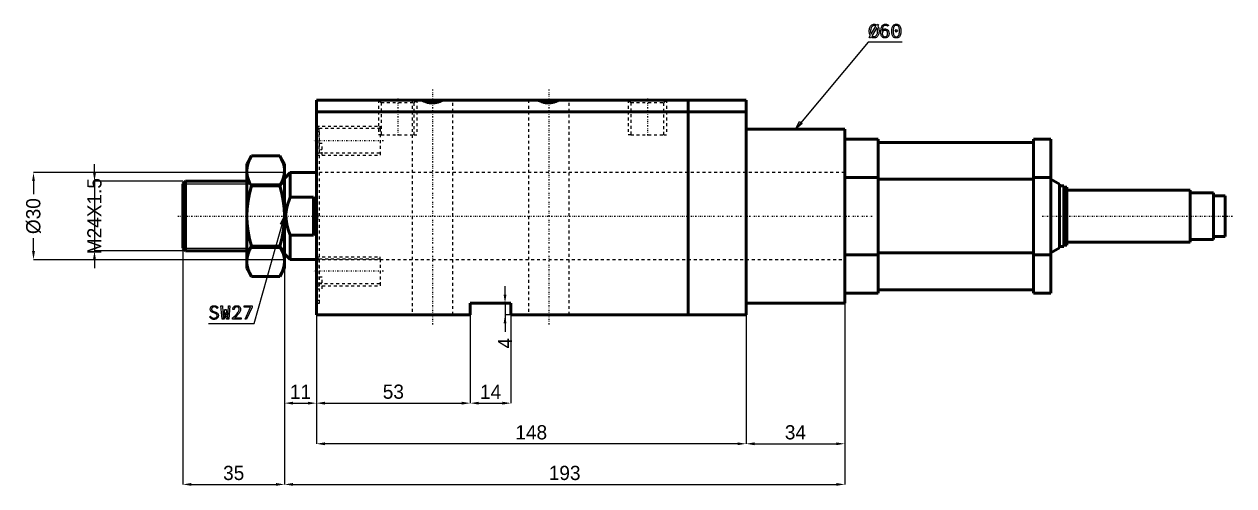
# Model space of a CAD drawing. Header units: millimetres. Extents: x -88 to 598, y -503 to 70.
# Drawn here: x 181.1 to 597.8, y -88.9 to 70.2 of the extents above; entities that cross this region are included whole.
import ezdxf

# ---------------------------------------------------------------- set-up
doc = ezdxf.new("R2010")
doc.units = ezdxf.units.MM
doc.linetypes.add('Center', pattern=[1.5, 0.45, -0.5, 0.05, -0.5])
doc.linetypes.add('Dashed', pattern=[2, 1, -1])
for name, color, linetype, lineweight in [('2d ConnectionPoints', 7, 'Continuous', 50), ('AM_0', 7, 'Continuous', 50), ('AM_5', 3, 'Continuous', 25), ('AM_7', 7, 'Center', 25), ('AM_9', 6, 'Dashed', 25)]:
    doc.layers.add(name, color=color, linetype=linetype, lineweight=lineweight)
doc.dimstyles.new('ISO-25', dxfattribs={"dimtxt": 2.5, "dimasz": 2.5, "dimexe": 1.25, "dimexo": 0.625, "dimtad": 1, "dimtxsty": 'Standard', "dimcen": 2.5, "dimadec": 0, "dimazin": 0, "dimtfac": 1, "dimtmove": 0, "dimatfit": 3, "dimfxl": 0, "dimarcsym": 0})

# ---------------------------------------------------------------- blocks, each defined once
blk = doc.blocks.new('1_JELS_A_70_EX_LA_50_50__L1rod_0_in_JELS_A_70_EX_LA_50_50__L1_2')
at = {"layer": 'AM_0'}
for p, q in [((193.5, 26.56), (182, 26.56)), ((193.5, -26.56), (193.5, 26.56)), ((247, 25.4), (193.5, 25.4)), ((247, -26.56), (247, 26.56)), ((253, 26.56), (247, 26.56)), ((253, -26.56), (253, 26.56)), ((-22.39, 20.78), (-24, 18)), ((-24, 18), (-24, -18)), ((-22.39, 20.78), (-12.61, 20.78)), ((-11, 18), (-12.61, 20.78)), ((-11, 18), (-11, -18)), ((-9, 15), (-11, 13)), ((0, 15), (-9, 15)), ((-9, 15), (-9, 6.54)), ((193.5, 13.28), (182, 13.28)), ((247, 12.7), (193.5, 12.7)), ((253, 13.28), (247, 13.28)), ((256, 10.97), (253, 12.7)), ((-45.08, 12), (-46, 11.08)), ((-46, 11.08), (-46, -11.08)), ((-24, 12), (-45.08, 12)), ((-45.08, 12), (-45.08, -12)), ((-22.39, 10.39), (-12.61, 10.39)), ((256, 10.97), (256, -10.97)), ((257.5, 10.5), (256, 10.5)), ((257.5, 10.5), (257.5, -10.5)), ((258.5, 10), (257.5, 10)), ((258.5, 10), (258.5, -10)), ((301, 9), (258.5, 9)), ((301, 9), (301, -9)), ((-1, 6.54), (-9, 6.54)), ((-1, 6.54), (-1, -6.54)), ((309, 8), (301, 8)), ((309, 8), (309, -8)), ((313, 7), (309, 7)), ((313, 7), (313, -7)), ((-9, -6.54), (-1, -6.54)), ((-9, -6.54), (-9, -15)), ((301, -8), (309, -8)), ((309, -7), (313, -7)), ((-46, -11.08), (-45.08, -12)), ((-45.08, -12), (-24, -12)), ((-22.39, -10.39), (-12.61, -10.39)), ((253, -12.7), (256, -10.97)), ((256, -10.5), (257.5, -10.5)), ((257.5, -10), (258.5, -10)), ((258.5, -9), (301, -9)), ((-11, -13), (-9, -15)), ((-9, -15), (0, -15)), ((193.5, -13.28), (182, -13.28)), ((247, -12.7), (193.5, -12.7)), ((253, -13.28), (247, -13.28)), ((-24, -18), (-22.39, -20.78)), ((-22.39, -20.78), (-12.61, -20.78)), ((-12.61, -20.78), (-11, -18)), ((193.5, -26.56), (182, -26.56)), ((247, -25.4), (193.5, -25.4)), ((253, -26.56), (247, -26.56))]:
    blk.add_line(p, q, dxfattribs=at)
for points in [[(-22.39, 20.78), (-23.05, 19.52), (-23.56, 18.24), (-23.89, 16.92), (-24, 15.59)], [(-11, 15.59), (-11.01, 15.96), (-11.16, 17.17), (-11.49, 18.38), (-11.98, 19.59), (-12.61, 20.78)], [(-24, 15.59), (-23.99, 15.22), (-23.84, 14.01), (-23.51, 12.8), (-23.02, 11.59), (-22.39, 10.39)], [(-12.61, 10.39), (-11.95, 11.66), (-11.44, 12.94), (-11.11, 14.26), (-11, 15.59)], [(-22.39, 10.39), (-23.05, 7.86), (-23.56, 5.3), (-23.89, 2.66), (-24, 0)], [(-11, 0), (-11, 0.12), (-11.12, 2.7), (-11.43, 5.26), (-11.94, 7.84), (-12.61, 10.39)], [(-9, 6.54), (-9.44, 5.45), (-9.85, 4.25), (-10.17, 3.02), (-10.39, 1.74), (-10.49, 0.45), (-10.47, -0.82), (-10.34, -2.08), (-10.09, -3.36), (-9.73, -4.63), (-9, -6.54)], [(0, 3.84), (-0.39, 5.09), (-0.89, 6.3), (-1, 6.54)], [(-24, 0), (-24, -0.12), (-23.88, -2.7), (-23.57, -5.26), (-23.06, -7.84), (-22.39, -10.39)], [(-12.61, -10.39), (-11.95, -7.86), (-11.44, -5.3), (-11.11, -2.66), (-11, 0)], [(-1, -6.54), (-0.48, -5.34), (-0.07, -4.09), (0, -3.84)], [(-22.39, -10.39), (-23.05, -11.66), (-23.56, -12.94), (-23.89, -14.26), (-24, -15.59)], [(-11, -15.59), (-11.01, -15.22), (-11.16, -14.01), (-11.49, -12.8), (-11.98, -11.59), (-12.61, -10.39)], [(-24, -15.59), (-23.99, -15.96), (-23.84, -17.17), (-23.51, -18.38), (-23.02, -19.59), (-22.39, -20.78)], [(-12.61, -20.78), (-11.95, -19.52), (-11.44, -18.24), (-11.11, -16.92), (-11, -15.59)]]:
    blk.add_lwpolyline(points, dxfattribs=at)
at = {"layer": 'AM_5'}
for p, q in [((-46, 11.08), (-11, 11.08)), ((-11, 12), (-11, 11.08)), ((-46, -11.08), (-11, -11.08)), ((-11, -12), (-11, -11.08))]:
    blk.add_line(p, q, dxfattribs=at)
at = {"layer": 'AM_7'}
for p, q in [((-47.75, 0), (191.65, 0)), ((250, 0), (316, 0))]:
    blk.add_line(p, q, dxfattribs=at)
at = {"layer": 'AM_9'}
for p, q in [((182, 15), (0, 15)), ((0, -15), (182, -15))]:
    blk.add_line(p, q, dxfattribs=at)
blk.add_lwpolyline([(0, -3.84), (0.28, -2.56), (0.45, -1.26), (0.5, 0.04), (0.44, 1.35), (0.26, 2.65), (0, 3.84)], dxfattribs=at)
blk = doc.blocks.new('2_JELS_A_70_EX_LA_50_50__L1body_0_in_JELS_A_70_EX_LA_50_50__L1_2')
at = {"layer": 'AM_0'}
for p, q in [((0, -34), (0, 40)), ((128, 40), (0, 40)), ((128, -34), (128, 40)), ((128.05, -34), (128.05, 40)), ((148, 40), (128.05, 40)), ((148, -34), (148, 40)), ((148, 36), (0, 36)), ((182, 30), (148, 30)), ((182, 30), (182, -30)), ((67, -30), (53, -30)), ((53, -30), (53, -34)), ((67, -34), (67, -30)), ((128.05, -30), (128, -30)), ((148, -30), (182, -30)), ((53, -34), (0, -34)), ((128, -34), (67, -34)), ((148, -34), (128.05, -34))]:
    blk.add_line(p, q, dxfattribs=at)
for points in [[(43.61, 40), (43.07, 39.71), (42.51, 39.47), (41.93, 39.27), (41.34, 39.13), (40.73, 39.04), (40.12, 39), (39.51, 39.02), (38.91, 39.09), (38.31, 39.21), (37.72, 39.38), (37.15, 39.61), (36.61, 39.88), (36.39, 40)], [(83.61, 40), (83.07, 39.71), (82.51, 39.47), (81.93, 39.27), (81.34, 39.13), (80.73, 39.04), (80.12, 39), (79.51, 39.02), (78.91, 39.09), (78.31, 39.21), (77.72, 39.38), (77.15, 39.61), (76.61, 39.88), (76.39, 40)]]:
    blk.add_lwpolyline(points, dxfattribs=at)
at = {"layer": 'AM_5', "linetype": 'Dashed'}
for p, q in [((21.42, 40), (21.42, 28)), ((34.58, 40), (34.58, 28)), ((107.42, 40), (107.42, 28)), ((120.58, 40), (120.58, 28)), ((0, 31), (22, 31)), ((22, 30.19), (22, 31)), ((22.28, 28), (21.42, 28)), ((33.72, 28), (34.58, 28)), ((108.28, 28), (107.42, 28)), ((119.72, 28), (120.58, 28)), ((0, 21), (22, 21)), ((22, 21.81), (22, 21)), ((0, -14), (22, -14)), ((22, -14.81), (22, -14)), ((0, -24), (22, -24)), ((22, -23.19), (22, -24))]:
    blk.add_line(p, q, dxfattribs=at)
at = {"layer": 'AM_7'}
for p, q in [((40, 43.7), (40, -37.7)), ((80, 43.7), (80, -37.7)), ((28, 40.6), (28, 27.4)), ((114, 40.6), (114, 27.4)), ((23.1, 26), (-1.1, 26)), ((-0.1, 23), (2.1, 23)), ((23.1, -19), (-1.1, -19)), ((-0.1, -23), (2.1, -23))]:
    blk.add_line(p, q, dxfattribs=at)
at = {"layer": 'AM_9'}
for p, q in [((21.42, 40), (22.28, 39.14)), ((22.28, 39.14), (22.28, 28)), ((22.28, 39.14), (33.72, 39.14)), ((33, 40), (33, -34)), ((33.72, 39.14), (34.58, 40)), ((33.72, 28), (33.72, 39.14)), ((47, -34), (47, 40)), ((73, 40), (73, -34)), ((87, -34), (87, 40)), ((107.42, 40), (108.28, 39.14)), ((108.28, 39.14), (108.28, 28)), ((108.28, 39.14), (119.72, 39.14)), ((119.72, 39.14), (120.58, 40)), ((119.72, 28), (119.72, 39.14)), ((0.81, 30.19), (0, 31)), ((1, 30), (0, 30)), ((22, 30.19), (0.81, 30.19)), ((0.81, 30.19), (0.81, 21.81)), ((1, -30), (1, 30)), ((22, 30.19), (22, 21.81)), ((1, 29), (0, 29)), ((2, 25), (0, 25)), ((2, 21), (2, 25)), ((22.28, 28), (33.72, 28)), ((108.28, 28), (119.72, 28)), ((0, 21), (0.81, 21.81)), ((0, 21), (2, 21)), ((0.81, 21.81), (22, 21.81)), ((182, 15), (0, 15)), ((0.81, -14.81), (0, -14)), ((0, -15), (182, -15)), ((22, -14.81), (0.81, -14.81)), ((0.81, -14.81), (0.81, -23.19)), ((22, -14.81), (22, -23.19)), ((2, -21), (0, -21)), ((0, -24), (0.81, -23.19)), ((0.81, -23.19), (22, -23.19)), ((2, -25), (2, -21)), ((0, -25), (2, -25)), ((0, -29), (1, -29)), ((0, -30), (1, -30))]:
    blk.add_line(p, q, dxfattribs=at)
blk = doc.blocks.new('*D37')
at = {"layer": 'AM_5', "color": 0, "lineweight": -2}
for p, q in [((334.79, -29.98), (334.79, -60.43)), ((348.79, -29.98), (348.79, -60.43)), ((337.73, -60.43), (345.85, -60.43))]:
    blk.add_line(p, q, dxfattribs=at)
at = {"layer": 'AM_5', "color": 0}
for points in [[(337.73, -59.94), (337.73, -60.92), (334.79, -60.43)], [(345.85, -60.92), (345.85, -59.94), (348.79, -60.43)]]:
    blk.add_solid(points, dxfattribs=at)
at = {"layer": 'Defpoints', "color": 0}
for p in [(334.79, -29.98), (348.79, -29.98), (348.79, -60.43)]:
    blk.add_point(p, dxfattribs=at)
at = {"layer": 'AM_5', "color": 0, "insert": (341.79, -56.51), "char_height": 4.9, "attachment_point": 5}
blk.add_mtext('14', dxfattribs=at)
blk = doc.blocks.new('*D38')
at = {"layer": 'AM_5', "color": 0, "lineweight": -2}
for p, q in [((281.79, 4.02), (281.79, -74.43)), ((429.79, 4.02), (429.79, -74.43)), ((426.85, -74.43), (284.73, -74.43))]:
    blk.add_line(p, q, dxfattribs=at)
at = {"layer": 'AM_5', "color": 0}
for points in [[(284.73, -73.94), (284.73, -74.92), (281.79, -74.43)], [(426.85, -74.92), (426.85, -73.94), (429.79, -74.43)]]:
    blk.add_solid(points, dxfattribs=at)
at = {"layer": 'Defpoints', "color": 0}
for p in [(281.79, 4.02), (429.79, 4.02), (281.79, -74.43)]:
    blk.add_point(p, dxfattribs=at)
at = {"layer": 'AM_5', "color": 0, "insert": (355.79, -70.51), "char_height": 4.9, "attachment_point": 5}
blk.add_mtext('148', dxfattribs=at)
blk = doc.blocks.new('*D39')
at = {"layer": 'AM_5', "color": 0, "lineweight": -2}
for p, q in [((429.79, 4.02), (429.79, -74.43)), ((463.79, 4.02), (463.79, -74.43)), ((432.73, -74.43), (460.85, -74.43))]:
    blk.add_line(p, q, dxfattribs=at)
at = {"layer": 'AM_5', "color": 0}
for points in [[(432.73, -73.94), (432.73, -74.92), (429.79, -74.43)], [(460.85, -74.92), (460.85, -73.94), (463.79, -74.43)]]:
    blk.add_solid(points, dxfattribs=at)
at = {"layer": 'Defpoints', "color": 0}
for p in [(429.79, 4.02), (463.79, 4.02), (463.79, -74.43)]:
    blk.add_point(p, dxfattribs=at)
at = {"layer": 'AM_5', "color": 0, "insert": (446.79, -70.51), "char_height": 4.9, "attachment_point": 5}
blk.add_mtext('34', dxfattribs=at)
blk = doc.blocks.new('*D40')
at = {"layer": 'AM_5', "color": 0, "lineweight": -2}
for p, q in [((346.76, -23.04), (346.76, -20.1)), ((348.79, -25.98), (346.76, -25.98)), ((346.76, -25.98), (346.76, -29.98)), ((348.79, -29.98), (346.76, -29.98)), ((346.76, -29.98), (346.76, -35.86))]:
    blk.add_line(p, q, dxfattribs=at)
at = {"layer": 'AM_5', "color": 0}
for points in [[(346.27, -23.04), (347.25, -23.04), (346.76, -25.98)], [(347.25, -32.92), (346.27, -32.92), (346.76, -29.98)]]:
    blk.add_solid(points, dxfattribs=at)
at = {"layer": 'Defpoints', "color": 0}
for p in [(348.79, -25.98), (346.76, -29.98), (348.79, -29.98)]:
    blk.add_point(p, dxfattribs=at)
at = {"layer": 'AM_5', "color": 0, "insert": (346.76, -39.78), "char_height": 4.9, "attachment_point": 5, "rotation": 90}
blk.add_mtext('4', dxfattribs=at)
blk = doc.blocks.new('*D41')
at = {"layer": 'AM_5', "color": 0, "lineweight": -2}
for p, q in [((281.79, 4.02), (281.79, -60.43)), ((334.79, -29.98), (334.79, -60.43)), ((284.73, -60.43), (331.85, -60.43))]:
    blk.add_line(p, q, dxfattribs=at)
at = {"layer": 'AM_5', "color": 0}
for points in [[(284.73, -59.94), (284.73, -60.92), (281.79, -60.43)], [(331.85, -60.92), (331.85, -59.94), (334.79, -60.43)]]:
    blk.add_solid(points, dxfattribs=at)
at = {"layer": 'Defpoints', "color": 0}
for p in [(281.79, 4.02), (334.79, -29.98), (334.79, -60.43)]:
    blk.add_point(p, dxfattribs=at)
at = {"layer": 'AM_5', "color": 0, "insert": (308.29, -56.51), "char_height": 4.9, "attachment_point": 5}
blk.add_mtext('53', dxfattribs=at)
blk = doc.blocks.new('*D42')
at = {"layer": 'AM_5', "color": 0, "lineweight": -2}
for p, q in [((270.79, 4.02), (270.79, -60.43)), ((281.79, -29.98), (281.79, -60.43)), ((273.73, -60.43), (278.85, -60.43))]:
    blk.add_line(p, q, dxfattribs=at)
at = {"layer": 'AM_5', "color": 0}
for points in [[(273.73, -59.94), (273.73, -60.92), (270.79, -60.43)], [(278.85, -60.92), (278.85, -59.94), (281.79, -60.43)]]:
    blk.add_solid(points, dxfattribs=at)
at = {"layer": 'Defpoints', "color": 0}
for p in [(270.79, 4.02), (281.79, -29.98), (281.79, -60.43)]:
    blk.add_point(p, dxfattribs=at)
at = {"layer": 'AM_5', "color": 0, "insert": (276.29, -56.51), "char_height": 4.9, "attachment_point": 5}
blk.add_mtext('11', dxfattribs=at)
blk = doc.blocks.new('*D43')
at = {"layer": 'AM_5', "color": 0, "lineweight": -2}
for p, q in [((270.79, 4.02), (270.79, -88.43)), ((235.79, -7.98), (235.79, -88.43)), ((238.73, -88.43), (267.85, -88.43))]:
    blk.add_line(p, q, dxfattribs=at)
at = {"layer": 'AM_5', "color": 0}
for points in [[(238.73, -87.94), (238.73, -88.92), (235.79, -88.43)], [(267.85, -88.92), (267.85, -87.94), (270.79, -88.43)]]:
    blk.add_solid(points, dxfattribs=at)
at = {"layer": 'Defpoints', "color": 0}
for p in [(270.79, 4.02), (235.79, -7.98), (270.79, -88.43)]:
    blk.add_point(p, dxfattribs=at)
at = {"layer": 'AM_5', "color": 0, "insert": (253.29, -84.51), "char_height": 4.9, "attachment_point": 5}
blk.add_mtext('35', dxfattribs=at)
blk = doc.blocks.new('*D44')
at = {"layer": 'AM_5', "color": 0, "lineweight": -2}
for p, q in [((270.79, 4.02), (270.79, -88.43)), ((463.79, 4.02), (463.79, -88.43)), ((273.73, -88.43), (460.85, -88.43))]:
    blk.add_line(p, q, dxfattribs=at)
at = {"layer": 'AM_5', "color": 0}
for points in [[(273.73, -87.94), (273.73, -88.92), (270.79, -88.43)], [(460.85, -88.92), (460.85, -87.94), (463.79, -88.43)]]:
    blk.add_solid(points, dxfattribs=at)
at = {"layer": 'Defpoints', "color": 0}
for p in [(270.79, 4.02), (463.79, 4.02), (463.79, -88.43)]:
    blk.add_point(p, dxfattribs=at)
at = {"layer": 'AM_5', "color": 0, "insert": (367.29, -84.51), "char_height": 4.9, "attachment_point": 5}
blk.add_mtext('193', dxfattribs=at)
blk = doc.blocks.new('*D45')
at = {"layer": 'AM_5', "color": 0, "lineweight": -2}
for p, q in [((205.34, 18.96), (205.34, 21.9)), ((235.79, 16.02), (205.34, 16.02)), ((205.34, 16.02), (205.34, -7.98)), ((235.79, -7.98), (205.34, -7.98)), ((205.34, -10.92), (205.34, -13.86))]:
    blk.add_line(p, q, dxfattribs=at)
at = {"layer": 'AM_5', "color": 0}
for points in [[(204.85, 18.96), (205.83, 18.96), (205.34, 16.02)], [(205.83, -10.92), (204.85, -10.92), (205.34, -7.98)]]:
    blk.add_solid(points, dxfattribs=at)
at = {"layer": 'Defpoints', "color": 0}
for p in [(235.79, 16.02), (205.34, -7.98), (235.79, -7.98)]:
    blk.add_point(p, dxfattribs=at)
at = {"layer": 'AM_5', "color": 0, "insert": (205.34, 4.02), "char_height": 4.9, "attachment_point": 5, "rotation": 90}
blk.add_mtext('M24X1.5', dxfattribs=at)
blk = doc.blocks.new('*D46')
at = {"layer": 'AM_5', "color": 0, "lineweight": -2}
for p, q in [((270.79, 19.02), (184.34, 19.02)), ((184.34, 16.08), (184.34, 11.62)), ((184.34, -8.04), (184.34, -3.57)), ((270.79, -10.98), (184.34, -10.98))]:
    blk.add_line(p, q, dxfattribs=at)
at = {"layer": 'AM_5', "color": 0}
for points in [[(184.83, 16.08), (183.85, 16.08), (184.34, 19.02)], [(183.85, -8.04), (184.83, -8.04), (184.34, -10.98)]]:
    blk.add_solid(points, dxfattribs=at)
at = {"layer": 'Defpoints', "color": 0}
for p in [(270.79, 19.02), (184.34, -10.98), (270.79, -10.98)]:
    blk.add_point(p, dxfattribs=at)
at = {"layer": 'AM_5', "color": 0, "insert": (184.34, 4.02), "char_height": 4.9, "attachment_point": 5, "rotation": 90}
blk.add_mtext('Ø30', dxfattribs=at)

msp = doc.modelspace()

# ---------------------------------------------------------------- linework, layer by layer
at = {"layer": '2d ConnectionPoints'}
msp.add_point((281.795, 4.023), dxfattribs=at)
at = {"layer": 'AM_5'}
for p, q in [((471.795, 64.023), (446.795, 34.023)), ((483.555, 64.023), (471.795, 64.023)), ((260.295, -32.977), (270.795, 4.023)), ((244.615, -32.977), (260.295, -32.977))]:
    msp.add_line(p, q, dxfattribs=at)
for points in [[(472.553, 66.251), (472.553, 66.251), (472.486, 66.383), (472.4, 66.595), (472.4, 66.595), (472.329, 66.822), (472.29, 66.982), (472.29, 66.982), (472.259, 67.148), (472.224, 67.403), (472.224, 67.403), (472.206, 67.667), (472.202, 67.847), (472.202, 67.847), (472.211, 68.119), (472.253, 68.501), (472.253, 68.501), (472.331, 68.853), (472.403, 69.07), (472.403, 69.07), (472.491, 69.271), (472.649, 69.537), (472.649, 69.537), (472.839, 69.76), (472.984, 69.885), (472.984, 69.885), (473.143, 69.99), (473.402, 70.103), (473.402, 70.103), (473.688, 70.164), (473.894, 70.175), (473.894, 70.175), (474.103, 70.163), (474.396, 70.099), (474.396, 70.099), (474.663, 69.98), (474.827, 69.869), (475.002, 70.178), (475.423, 69.936), (475.171, 69.497), (475.171, 69.497), (475.25, 69.37), (475.353, 69.162), (475.353, 69.162), (475.438, 68.933), (475.485, 68.769), (475.485, 68.769), (475.523, 68.597), (475.565, 68.326), (475.565, 68.326), (475.587, 68.04), (475.591, 67.841), (475.591, 67.841), (475.584, 67.578), (475.545, 67.202), (475.545, 67.202), (475.472, 66.848), (475.405, 66.624), (475.405, 66.624), (475.323, 66.414), (475.17, 66.131), (475.17, 66.131), (474.983, 65.889), (474.838, 65.75), (474.838, 65.75), (474.679, 65.632), (474.413, 65.505), (474.413, 65.505), (474.116, 65.436), (473.9, 65.423), (473.9, 65.423), (473.661, 65.44), (473.332, 65.527), (473.332, 65.527), (473.038, 65.688), (472.862, 65.837), (472.61, 65.404), (472.202, 65.633), (472.553, 66.251)], [(472.68, 67.799), (472.68, 67.799), (472.688, 67.565), (472.728, 67.231), (472.728, 67.231), (472.803, 66.921), (472.871, 66.726), (474.477, 69.5), (474.477, 69.5), (474.369, 69.578), (474.201, 69.662), (474.201, 69.662), (474.025, 69.708), (473.903, 69.717), (473.903, 69.717), (473.774, 69.707), (473.587, 69.656), (473.587, 69.656), (473.409, 69.562), (473.295, 69.475), (473.295, 69.475), (473.187, 69.37), (473.043, 69.183), (473.043, 69.183), (472.919, 68.962), (472.847, 68.795), (472.847, 68.795), (472.787, 68.615), (472.722, 68.327), (472.722, 68.327), (472.687, 68.017), (472.68, 67.799)], [(473.878, 65.882), (473.878, 65.882), (474.017, 65.892), (474.216, 65.947), (474.216, 65.947), (474.401, 66.048), (474.516, 66.141), (474.516, 66.141), (474.624, 66.253), (474.767, 66.447), (474.767, 66.447), (474.888, 66.674), (474.956, 66.844), (474.956, 66.844), (475.013, 67.024), (475.074, 67.308), (475.074, 67.308), (475.107, 67.607), (475.114, 67.815), (475.114, 67.815), (475.111, 67.961), (475.094, 68.173), (475.094, 68.173), (475.065, 68.376), (475.037, 68.506), (475.037, 68.506), (475.004, 68.632), (474.945, 68.81), (474.945, 68.81), (474.874, 68.974), (474.821, 69.076), (473.168, 66.226), (473.168, 66.226), (473.293, 66.102), (473.496, 65.968), (473.496, 65.968), (473.719, 65.896), (473.878, 65.882)], [(477.642, 65.455), (477.642, 65.455), (477.426, 65.465), (477.139, 65.518), (477.139, 65.518), (476.896, 65.615), (476.758, 65.705), (476.758, 65.705), (476.638, 65.812), (476.487, 66), (476.487, 66), (476.371, 66.221), (476.314, 66.387), (476.314, 66.387), (476.269, 66.566), (476.22, 66.863), (476.22, 66.863), (476.194, 67.192), (476.189, 67.43), (476.189, 67.43), (476.205, 67.917), (476.285, 68.567), (476.285, 68.567), (476.435, 69.118), (476.573, 69.43), (476.573, 69.43), (476.744, 69.691), (477.067, 69.975), (477.067, 69.975), (477.47, 70.127), (477.782, 70.156), (477.782, 70.156), (477.932, 70.152), (478.138, 70.128), (478.138, 70.128), (478.32, 70.085), (478.428, 70.045), (478.428, 70.045), (478.529, 69.997), (478.67, 69.915), (478.67, 69.915), (478.798, 69.819), (478.878, 69.748), (478.527, 69.462), (478.527, 69.462), (478.482, 69.514), (478.401, 69.585), (478.401, 69.585), (478.305, 69.645), (478.233, 69.68), (478.233, 69.68), (478.154, 69.709), (478.025, 69.741), (478.025, 69.741), (477.883, 69.758), (477.782, 69.761), (477.782, 69.761), (477.621, 69.749), (477.407, 69.683), (477.407, 69.683), (477.226, 69.561), (477.124, 69.449), (477.124, 69.449), (477.035, 69.32), (476.924, 69.111), (476.924, 69.111), (476.839, 68.883), (476.798, 68.721), (476.798, 68.721), (476.764, 68.552), (476.722, 68.285), (476.722, 68.285), (476.69, 68.002), (476.673, 67.806), (476.673, 67.806), (476.745, 67.943), (476.865, 68.122), (476.865, 68.122), (477.002, 68.27), (477.102, 68.352), (477.102, 68.352), (477.209, 68.419), (477.383, 68.492), (477.383, 68.492), (477.571, 68.531), (477.705, 68.538), (477.705, 68.538), (477.863, 68.529), (478.086, 68.483), (478.086, 68.483), (478.291, 68.396), (478.419, 68.317), (478.419, 68.317), (478.537, 68.222), (478.692, 68.059), (478.692, 68.059), (478.822, 67.87), (478.895, 67.729), (478.895, 67.729), (478.955, 67.581), (479.02, 67.35), (479.02, 67.35), (479.056, 67.11), (479.062, 66.946), (479.062, 66.946), (479.055, 66.774), (479.016, 66.531), (479.016, 66.531), (478.945, 66.307), (478.879, 66.167), (478.879, 66.167), (478.8, 66.037), (478.661, 65.866), (478.661, 65.866), (478.495, 65.722), (478.371, 65.641), (478.371, 65.641), (478.238, 65.574), (478.026, 65.502), (478.026, 65.502), (477.8, 65.462), (477.642, 65.455)], [(477.648, 65.856), (477.648, 65.856), (477.763, 65.862), (477.922, 65.891), (477.922, 65.891), (478.064, 65.946), (478.15, 65.996), (478.15, 65.996), (478.228, 66.057), (478.33, 66.164), (478.33, 66.164), (478.414, 66.291), (478.46, 66.387), (478.46, 66.387), (478.498, 66.49), (478.539, 66.656), (478.539, 66.656), (478.561, 66.837), (478.565, 66.965), (478.565, 66.965), (478.561, 67.085), (478.541, 67.255), (478.541, 67.255), (478.502, 67.415), (478.467, 67.516), (478.467, 67.516), (478.423, 67.61), (478.343, 67.736), (478.343, 67.736), (478.245, 67.843), (478.17, 67.904), (478.17, 67.904), (478.088, 67.956), (477.951, 68.012), (477.951, 68.012), (477.797, 68.042), (477.686, 68.048), (477.686, 68.048), (477.571, 68.042), (477.41, 68.009), (477.41, 68.009), (477.262, 67.95), (477.172, 67.895), (477.172, 67.895), (477.089, 67.829), (476.979, 67.714), (476.979, 67.714), (476.887, 67.58), (476.836, 67.479), (476.836, 67.479), (476.794, 67.371), (476.748, 67.2), (476.748, 67.2), (476.723, 67.017), (476.718, 66.888), (476.718, 66.888), (476.722, 66.771), (476.745, 66.605), (476.745, 66.605), (476.787, 66.451), (476.826, 66.355), (476.826, 66.355), (476.874, 66.265), (476.96, 66.146), (476.96, 66.146), (477.064, 66.045), (477.143, 65.989), (477.143, 65.989), (477.23, 65.941), (477.374, 65.889), (477.374, 65.889), (477.533, 65.862), (477.648, 65.856)], [(481.543, 65.43), (481.543, 65.43), (481.302, 65.441), (480.986, 65.503), (480.986, 65.503), (480.723, 65.617), (480.578, 65.723), (480.578, 65.723), (480.453, 65.849), (480.298, 66.07), (480.298, 66.07), (480.182, 66.331), (480.127, 66.527), (480.127, 66.527), (480.085, 66.742), (480.04, 67.105), (480.04, 67.105), (480.015, 67.517), (480.011, 67.818), (480.011, 67.818), (480.015, 68.113), (480.04, 68.516), (480.04, 68.516), (480.086, 68.873), (480.128, 69.086), (480.128, 69.086), (480.184, 69.28), (480.301, 69.539), (480.301, 69.539), (480.457, 69.759), (480.582, 69.884), (480.582, 69.884), (480.728, 69.989), (480.99, 70.102), (480.99, 70.102), (481.304, 70.164), (481.543, 70.175), (481.543, 70.175), (481.782, 70.164), (482.097, 70.102), (482.097, 70.102), (482.36, 69.989), (482.506, 69.884), (482.506, 69.884), (482.632, 69.759), (482.788, 69.539), (482.788, 69.539), (482.905, 69.281), (482.962, 69.088), (482.962, 69.088), (483.005, 68.875), (483.051, 68.518), (483.051, 68.518), (483.076, 68.114), (483.081, 67.818), (483.081, 67.818), (483.076, 67.521), (483.05, 67.114), (483.05, 67.114), (483.001, 66.751), (482.957, 66.535), (482.957, 66.535), (482.899, 66.337), (482.779, 66.074), (482.779, 66.074), (482.621, 65.851), (482.495, 65.724), (482.495, 65.724), (482.349, 65.618), (482.088, 65.503), (482.088, 65.503), (481.777, 65.441), (481.543, 65.43)], [(481.543, 65.85), (481.543, 65.85), (481.71, 65.86), (481.932, 65.914), (481.932, 65.914), (482.116, 66.013), (482.219, 66.105), (482.219, 66.105), (482.308, 66.213), (482.418, 66.402), (482.418, 66.402), (482.499, 66.621), (482.538, 66.783), (482.538, 66.783), (482.567, 66.96), (482.599, 67.254), (482.599, 67.254), (482.616, 67.581), (482.619, 67.818), (482.619, 67.818), (482.616, 68.069), (482.601, 68.409), (482.601, 68.409), (482.573, 68.703), (482.547, 68.874), (482.547, 68.874), (482.512, 69.029), (482.435, 69.235), (482.435, 69.235), (482.329, 69.412), (482.242, 69.513), (482.242, 69.513), (482.139, 69.598), (481.95, 69.69), (481.95, 69.69), (481.719, 69.739), (481.543, 69.748), (481.543, 69.748), (481.367, 69.739), (481.138, 69.69), (481.138, 69.69), (480.95, 69.598), (480.848, 69.513), (480.848, 69.513), (480.762, 69.412), (480.656, 69.235), (480.656, 69.235), (480.579, 69.029), (480.544, 68.874), (480.544, 68.874), (480.518, 68.703), (480.49, 68.409), (480.49, 68.409), (480.475, 68.069), (480.472, 67.818), (480.472, 67.818), (480.476, 67.579), (480.492, 67.25), (480.492, 67.25), (480.522, 66.956), (480.55, 66.78), (480.55, 66.78), (480.588, 66.618), (480.668, 66.401), (480.668, 66.401), (480.776, 66.213), (480.864, 66.105), (480.864, 66.105), (480.967, 66.013), (481.152, 65.914), (481.152, 65.914), (481.374, 65.86), (481.543, 65.85)], [(481.116, 67.818), (481.543, 68.296), (481.969, 67.818), (481.543, 67.385), (481.116, 67.818)], [(446.795, 34.023), (448.225, 36.658), (449.129, 35.905), (446.795, 34.023)], [(270.795, 4.023), (270.558, 1.034), (269.427, 1.355), (270.795, 4.023)], [(245.29, -30.484), (245.29, -30.484), (245.409, -30.608), (245.586, -30.77), (245.586, -30.77), (245.764, -30.903), (245.882, -30.976), (245.882, -30.976), (246.002, -31.037), (246.187, -31.102), (246.187, -31.102), (246.377, -31.137), (246.507, -31.144), (246.507, -31.144), (246.612, -31.14), (246.767, -31.118), (246.767, -31.118), (246.92, -31.077), (247.021, -31.04), (247.021, -31.04), (247.117, -30.995), (247.248, -30.914), (247.248, -30.914), (247.363, -30.816), (247.43, -30.742), (247.43, -30.742), (247.488, -30.662), (247.55, -30.531), (247.55, -30.531), (247.583, -30.389), (247.59, -30.287), (247.59, -30.287), (247.584, -30.188), (247.552, -30.052), (247.552, -30.052), (247.493, -29.93), (247.438, -29.857), (247.438, -29.857), (247.375, -29.79), (247.271, -29.698), (247.271, -29.698), (247.154, -29.619), (247.07, -29.573), (247.07, -29.573), (246.978, -29.529), (246.82, -29.46), (246.82, -29.46), (246.636, -29.386), (246.5, -29.335), (246.246, -29.239), (246.246, -29.239), (246.132, -29.191), (245.972, -29.118), (245.972, -29.118), (245.828, -29.042), (245.739, -28.991), (245.739, -28.991), (245.656, -28.934), (245.54, -28.833), (245.54, -28.833), (245.435, -28.713), (245.371, -28.623), (245.371, -28.623), (245.316, -28.523), (245.255, -28.356), (245.255, -28.356), (245.223, -28.167), (245.217, -28.029), (245.217, -28.029), (245.223, -27.894), (245.255, -27.703), (245.255, -27.703), (245.316, -27.525), (245.371, -27.414), (245.371, -27.414), (245.439, -27.31), (245.563, -27.172), (245.563, -27.172), (245.713, -27.055), (245.828, -26.989), (245.828, -26.989), (245.954, -26.933), (246.161, -26.873), (246.161, -26.873), (246.39, -26.841), (246.554, -26.834), (246.554, -26.834), (246.676, -26.837), (246.848, -26.854), (246.848, -26.854), (247.007, -26.884), (247.105, -26.912), (247.105, -26.912), (247.199, -26.946), (247.332, -27.005), (247.332, -27.005), (247.455, -27.074), (247.532, -27.126), (247.532, -27.126), (247.609, -27.183), (247.728, -27.282), (247.728, -27.282), (247.853, -27.396), (247.94, -27.481), (247.618, -27.764), (247.618, -27.764), (247.526, -27.668), (247.378, -27.542), (247.378, -27.542), (247.218, -27.439), (247.104, -27.384), (247.104, -27.384), (246.988, -27.338), (246.814, -27.289), (246.814, -27.289), (246.643, -27.263), (246.529, -27.258), (246.529, -27.258), (246.433, -27.262), (246.298, -27.282), (246.298, -27.282), (246.173, -27.32), (246.096, -27.355), (246.096, -27.355), (246.024, -27.397), (245.929, -27.472), (245.929, -27.472), (245.849, -27.56), (245.804, -27.627), (245.804, -27.627), (245.767, -27.7), (245.727, -27.815), (245.727, -27.815), (245.705, -27.94), (245.701, -28.029), (245.701, -28.029), (245.707, -28.132), (245.737, -28.273), (245.737, -28.273), (245.793, -28.398), (245.844, -28.471), (245.844, -28.471), (245.904, -28.539), (246.005, -28.629), (246.005, -28.629), (246.118, -28.706), (246.201, -28.75), (246.201, -28.75), (246.292, -28.793), (246.452, -28.86), (246.452, -28.86), (246.638, -28.933), (246.777, -28.984), (246.777, -28.984), (246.936, -29.043), (247.15, -29.128), (247.15, -29.128), (247.334, -29.209), (247.44, -29.261), (247.44, -29.261), (247.536, -29.316), (247.67, -29.415), (247.67, -29.415), (247.791, -29.532), (247.864, -29.621), (247.864, -29.621), (247.927, -29.72), (247.995, -29.887), (247.995, -29.887), (248.032, -30.079), (248.039, -30.22), (248.039, -30.22), (248.031, -30.368), (247.992, -30.579), (247.992, -30.579), (247.918, -30.779), (247.851, -30.905), (247.851, -30.905), (247.769, -31.023), (247.625, -31.181), (247.625, -31.181), (247.452, -31.317), (247.322, -31.394), (247.322, -31.394), (247.182, -31.458), (246.957, -31.529), (246.957, -31.529), (246.714, -31.566), (246.542, -31.574), (246.542, -31.574), (246.191, -31.541), (245.702, -31.371), (245.702, -31.371), (245.257, -31.056), (244.984, -30.765), (245.29, -30.484)], [(248.898, -26.888), (249.382, -26.888), (249.681, -31.067), (249.745, -31.099), (250.229, -28.175), (250.669, -28.175), (251.147, -31.099), (251.223, -31.067), (251.497, -26.888), (251.994, -26.888), (251.599, -31.507), (250.825, -31.507), (250.471, -29.277), (250.471, -29.233), (250.433, -29.233), (250.433, -29.277), (250.029, -31.507), (249.28, -31.507), (248.898, -26.888)], [(253.089, -30.908), (253.089, -30.908), (253.298, -30.716), (253.597, -30.436), (253.597, -30.436), (253.877, -30.165), (254.054, -29.989), (254.054, -29.989), (254.223, -29.812), (254.465, -29.533), (254.465, -29.533), (254.693, -29.239), (254.837, -29.035), (254.837, -29.035), (254.964, -28.832), (255.102, -28.541), (255.102, -28.541), (255.177, -28.27), (255.191, -28.099), (255.191, -28.099), (255.186, -28.003), (255.164, -27.867), (255.164, -27.867), (255.121, -27.741), (255.082, -27.662), (255.082, -27.662), (255.036, -27.589), (254.954, -27.493), (254.954, -27.493), (254.857, -27.412), (254.785, -27.366), (254.785, -27.366), (254.707, -27.328), (254.584, -27.287), (254.584, -27.287), (254.452, -27.265), (254.359, -27.261), (254.359, -27.261), (254.257, -27.265), (254.113, -27.288), (254.113, -27.288), (253.978, -27.33), (253.894, -27.369), (253.894, -27.369), (253.816, -27.417), (253.713, -27.502), (253.713, -27.502), (253.625, -27.605), (253.576, -27.683), (253.576, -27.683), (253.535, -27.768), (253.49, -27.907), (253.49, -27.907), (253.466, -28.06), (253.461, -28.169), (252.984, -28.169), (252.984, -28.169), (252.991, -28.005), (253.03, -27.778), (253.03, -27.778), (253.102, -27.572), (253.168, -27.446), (253.168, -27.446), (253.247, -27.331), (253.385, -27.18), (253.385, -27.18), (253.546, -27.056), (253.667, -26.987), (253.667, -26.987), (253.795, -26.931), (253.997, -26.87), (253.997, -26.87), (254.21, -26.837), (254.359, -26.831), (254.359, -26.831), (254.499, -26.837), (254.701, -26.868), (254.701, -26.868), (254.895, -26.925), (255.019, -26.978), (255.019, -26.978), (255.136, -27.042), (255.294, -27.158), (255.294, -27.158), (255.429, -27.3), (255.508, -27.408), (255.508, -27.408), (255.574, -27.525), (255.645, -27.717), (255.645, -27.717), (255.683, -27.926), (255.691, -28.076), (255.691, -28.076), (255.68, -28.246), (255.623, -28.507), (255.623, -28.507), (255.518, -28.776), (255.42, -28.959), (255.42, -28.959), (255.308, -29.141), (255.127, -29.404), (255.127, -29.404), (254.929, -29.656), (254.788, -29.817), (254.788, -29.817), (254.636, -29.981), (254.381, -30.247), (254.381, -30.247), (254.094, -30.536), (253.885, -30.742), (253.547, -31.074), (255.828, -31.077), (255.828, -31.507), (252.92, -31.507), (252.92, -31.061), (253.089, -30.908)], [(259.12, -27.334), (256.859, -27.334), (256.859, -26.888), (259.649, -26.888), (259.649, -27.334), (257.751, -31.507), (257.228, -31.507), (259.12, -27.334)]]:
    msp.add_lwpolyline(points, dxfattribs=at)

# ---------------------------------------------------------------- block references
for name in ['2_JELS_A_70_EX_LA_50_50__L1body_0_in_JELS_A_70_EX_LA_50_50__L1_2', '1_JELS_A_70_EX_LA_50_50__L1rod_0_in_JELS_A_70_EX_LA_50_50__L1_2']:
    msp.add_blockref(name, (281.795, 4.023))

# ---------------------------------------------------------------- dimensions: what is measured, and where the dimension line sits
for base, p1, p2, text, picture, middle in [((205.345, -7.977), (235.795, 16.023), (235.795, -7.977), 'M24X1.5', '*D45', (205.345, 4.023)), ((184.345, -10.977), (270.795, 19.023), (270.795, -10.977), 'Ø30', '*D46', (184.345, 4.023)), ((346.765, -29.977), (348.795, -25.977), (348.795, -29.977), '4', '*D40', (346.765, -39.777))]:
    dim = msp.add_linear_dim(base=base, p1=p1, p2=p2, angle=90, text=text, dimstyle='ISO-25', override={"dimtxt": 4.9, "dimasz": 2.94, "dimexe": 0, "dimexo": 0, "dimgap": 1.47}, dxfattribs=at)
    dim.commit()
    dim.dimension.update_dxf_attribs({"geometry": picture, "text_midpoint": middle, "dimtype": 160, "text_rotation": 90})
for base, p1, p2, text, picture, middle in [((270.795, -88.427), (235.795, -7.977), (270.795, 4.023), '35', '*D43', (253.295, -88.427)), ((281.795, -60.427), (270.795, 4.023), (281.795, -29.977), '11', '*D42', (276.295, -60.427)), ((463.795, -88.427), (270.795, 4.023), (463.795, 4.023), '193', '*D44', (367.295, -88.427)), ((281.795, -74.427), (429.795, 4.023), (281.795, 4.023), '148', '*D38', (355.795, -74.427)), ((334.795, -60.427), (281.795, 4.023), (334.795, -29.977), '53', '*D41', (308.295, -60.427)), ((463.795, -74.427), (429.795, 4.023), (463.795, 4.023), '34', '*D39', (446.795, -74.427)), ((348.795, -60.427), (334.795, -29.977), (348.795, -29.977), '14', '*D37', (341.795, -60.427))]:
    dim = msp.add_linear_dim(base=base, p1=p1, p2=p2, text=text, dimstyle='ISO-25', override={"dimtxt": 4.9, "dimasz": 2.94, "dimexe": 0, "dimexo": 0, "dimgap": 1.47}, dxfattribs=at)
    dim.commit()
    dim.dimension.update_dxf_attribs({"geometry": picture, "text_midpoint": middle, "dimtype": 160})

doc.saveas('drawing.dxf')
